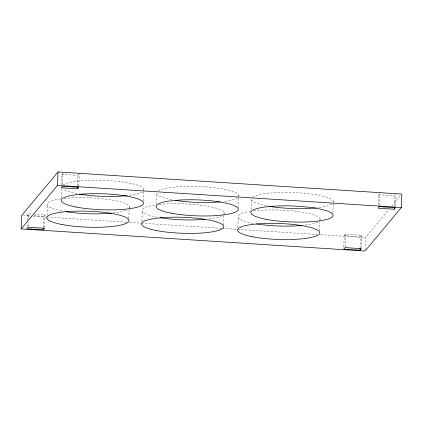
<?xml version="1.0" encoding="UTF-8"?>
<svg xmlns="http://www.w3.org/2000/svg" width="423" height="423" viewBox="0 0 423 423"><rect width="100%" height="100%" fill="white"/><g stroke="black" fill="none" stroke-linecap="round" stroke-linejoin="round"><path stroke-width="0.32" stroke-dasharray="2.12 1.59" d="M27.061 226.834L27.194 222.995M27.284 220.436L27.463 215.312L28.748 213.779L31.995 213.985M28.299 226.58L28.457 222.101M28.59 218.257L28.748 213.779M43.326 227.241L43.706 216.359L44.991 214.821L34.596 214.154M44.542 227.627L44.991 214.821M47.117 215.45L47.471 205.203M61.34 185.232L61.721 174.345L63.006 172.811L62.583 184.973M61.673 198.038L61.985 189.076M77.61 185.634L77.964 175.392L79.249 173.858L78.826 186.02M128.825 218.442L129.137 209.48M129.158 208.84L129.248 206.276M141.869 221.546L142.228 211.304M143.386 201.031L143.698 192.068M143.72 191.429L143.809 188.87M156.431 204.135L156.79 193.893M223.561 225.179L224.005 212.378M238.117 207.772L238.567 194.966M237.874 227.727L238.234 217.48M251.209 209.597L251.548 199.989M319.582 230.72L319.899 221.758M319.92 221.118L320.01 218.554M332.896 213.229L333.255 202.987M333.276 202.347L333.324 201.062M343.814 247.222L344.216 235.701L345.501 234.162L361.75 235.209L361.3 248.015M345.057 246.969L345.501 234.162M360.063 248.269L360.465 236.748L361.75 235.209M365.023 249.771L365.451 237.604L388.726 209.771M378.12 204.975L378.479 194.733L379.442 193.581M379.336 205.361L379.743 193.84M394.363 206.022L394.722 195.78L395.685 194.628M395.584 206.408L395.986 194.881M391.693 206.228L401.004 195.093M61.721 174.345L77.964 175.392M378.479 194.733L394.722 195.78M27.463 215.312L31.36 215.566M33.962 215.73L43.706 216.359M344.216 235.701L360.465 236.748M22.937 215.561L30.842 216.068M33.475 216.238L45.991 217.047M46.652 217.089L126.35 222.218M129.644 222.429L140.838 223.148M141.499 223.191L221.858 228.367M222.514 228.409L237.007 229.34M237.668 229.382L317.366 234.511M320.66 234.723L365.451 237.604M221.99 215.751A41.137 7.989 2 0 1 208.708 218.955M157.25 217.184A41.137 7.989 2 0 1 155.468 204.991M159.524 204.499A41.137 7.989 2 0 1 203.749 205.62A41.137 7.989 2 0 1 224.058 213.948M237.573 197.7A41.137 7.989 2 0 1 223.963 201.459M171.812 199.772A41.137 7.989 2 0 1 156.737 192.322M158.255 190.836A41.137 7.989 2 0 1 204.103 186.749A41.137 7.989 2 0 1 238.778 196.018M125.922 210.252A41.137 7.989 2 0 1 113.248 212.943M61.806 210.955A41.137 7.989 2 0 1 60.716 198.895M64.185 198.461A41.137 7.989 2 0 1 108.685 199.476A41.137 7.989 2 0 1 129.301 207.852M142.345 191.926A41.137 7.989 2 0 1 127.096 195.611M77.055 193.676A41.137 7.989 2 0 1 62.704 188.642M63.022 185.057A41.137 7.989 2 0 1 109.79 180.679A41.137 7.989 2 0 1 143.862 190.44M317.996 221.927A41.137 7.989 2 0 1 304.005 225.221M253.25 223.365A41.137 7.989 2 0 1 250.813 211.267M253.53 210.903A41.137 7.989 2 0 1 298.664 211.643A41.137 7.989 2 0 1 320.063 220.129M331.859 204.124A41.137 7.989 2 0 1 316.605 207.809M266.564 205.874A41.137 7.989 2 0 1 251.331 198.942M252.536 197.255A41.137 7.989 2 0 1 299.299 192.877A41.137 7.989 2 0 1 333.377 202.638"/><path stroke-width="0.63" d="M21.15 228.922L21.621 215.476L58.02 171.95L401.85 194.078L401.379 207.524L364.98 251.051L21.15 228.922L57.549 185.396L58.02 171.95M43.236 229.8L44.521 228.267L28.278 227.22L26.993 228.758L43.236 229.8L43.305 227.881M77.499 188.838L78.784 187.299L62.535 186.252L61.25 187.791L77.499 188.838L77.562 186.913M359.994 250.189L361.279 248.655L345.036 247.608L343.751 249.142L359.994 250.189L360.063 248.269M394.252 209.221L395.537 207.688L379.294 206.641L378.009 208.179L394.252 209.221L394.321 207.302M57.549 185.396L401.379 207.524M204.922 219.352A41.137 7.989 2 0 1 160.127 217.697M220.087 201.887A41.137 7.989 2 0 1 175.286 200.38M111.365 213.139A41.137 7.989 2 0 1 65.972 211.696M126.514 195.669A41.137 7.989 2 0 1 79.334 194.088M302.128 225.417A41.137 7.989 2 0 1 256.729 223.973M315.442 207.926A41.137 7.989 2 0 1 268.848 206.287M156.78 230.63A41.137 7.989 2 0 0 223.259 227.897A41.137 7.989 2 0 0 167.905 217.327A41.137 7.989 2 0 0 156.78 230.63M171.341 213.218A41.137 7.989 2 0 0 237.816 210.485A41.137 7.989 2 0 0 182.466 199.915A41.137 7.989 2 0 0 171.341 213.218M62.022 224.528A41.137 7.989 2 0 0 128.502 221.8A41.137 7.989 2 0 0 73.147 211.225A41.137 7.989 2 0 0 62.022 224.528M76.584 207.122A41.137 7.989 2 0 0 143.064 204.388A41.137 7.989 2 0 0 87.709 193.813A41.137 7.989 2 0 0 76.584 207.122M266.099 219.315A41.137 7.989 2 0 0 332.573 216.587A41.137 7.989 2 0 0 277.224 206.012A41.137 7.989 2 0 0 266.099 219.315M252.785 236.806A41.137 7.989 2 0 0 319.259 234.078A41.137 7.989 2 0 0 263.91 223.503A41.137 7.989 2 0 0 252.785 236.806"/></g></svg>
